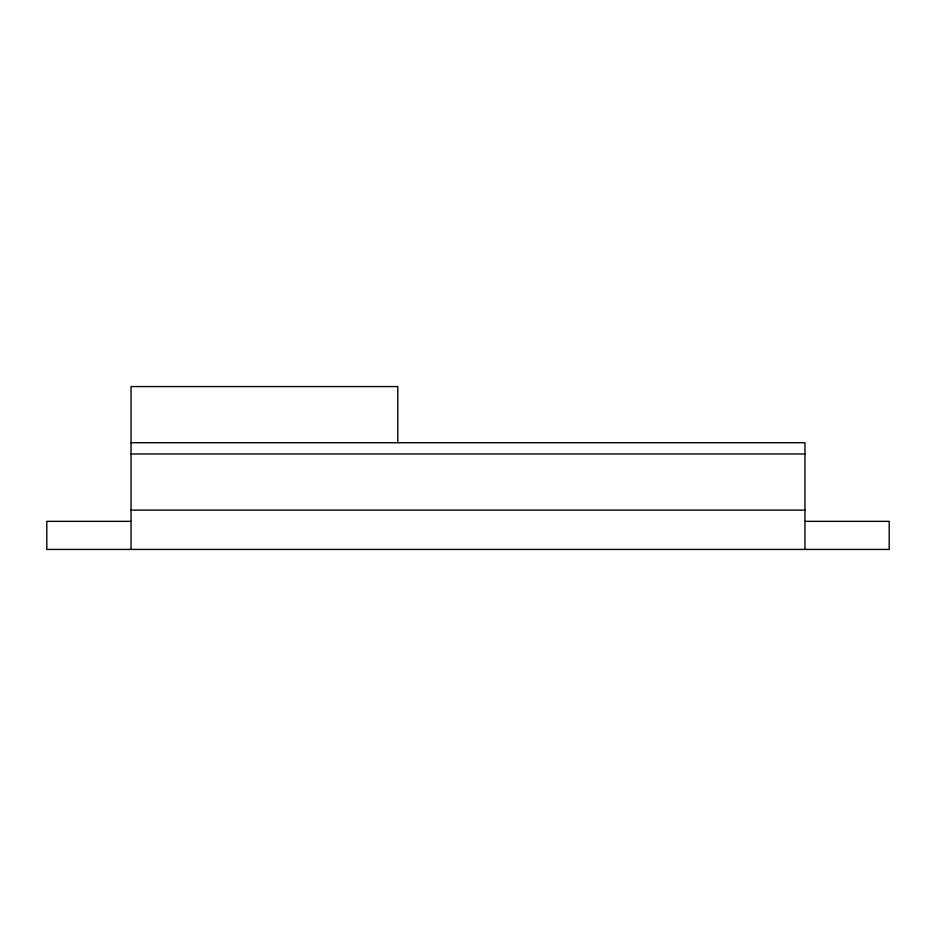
<?xml version="1.0" encoding="UTF-8"?>
<svg xmlns="http://www.w3.org/2000/svg" width="936" height="936" viewBox="0 0 936 936"><rect width="100%" height="100%" fill="white"/><g stroke="black" fill="none" stroke-linecap="round" stroke-linejoin="round"><path stroke-width="1.4" d="M131.04 442.728L804.96 442.728L804.96 549.432M131.04 453.96L804.96 453.96M131.04 510.12L804.96 510.12M131.04 521.352L46.8 521.352L46.8 549.432L889.2 549.432L889.2 521.352L804.96 521.352M397.8 442.728L397.8 386.568L131.04 386.568L131.04 549.432"/></g></svg>
